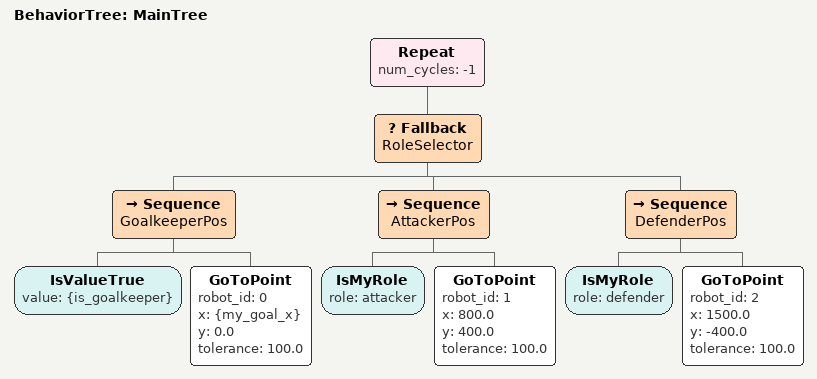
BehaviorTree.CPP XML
<root main_tree_to_execute="MainTree" BTCPP_format="4">

  <BehaviorTree ID="MainTree">
    <Repeat num_cycles="-1">
      <Fallback name="RoleSelector">

        <!-- Cada robô executa apenas o seu galho -->
        <Sequence name="GoalkeeperPos">
          <IsValueTrue value="{is_goalkeeper}" />
          <GoToPoint robot_id="0" x="{my_goal_x}" y="0.0" tolerance="100.0" />
        </Sequence>

        <Sequence name="AttackerPos">
          <IsMyRole role="attacker" />
          <GoToPoint robot_id="1" x="800.0" y="400.0" tolerance="100.0" />
        </Sequence>

        <Sequence name="DefenderPos">
          <IsMyRole role="defender" />
          <GoToPoint robot_id="2" x="1500.0" y="-400.0" tolerance="100.0" />
        </Sequence>

      </Fallback>
    </Repeat>
  </BehaviorTree>
</root>
